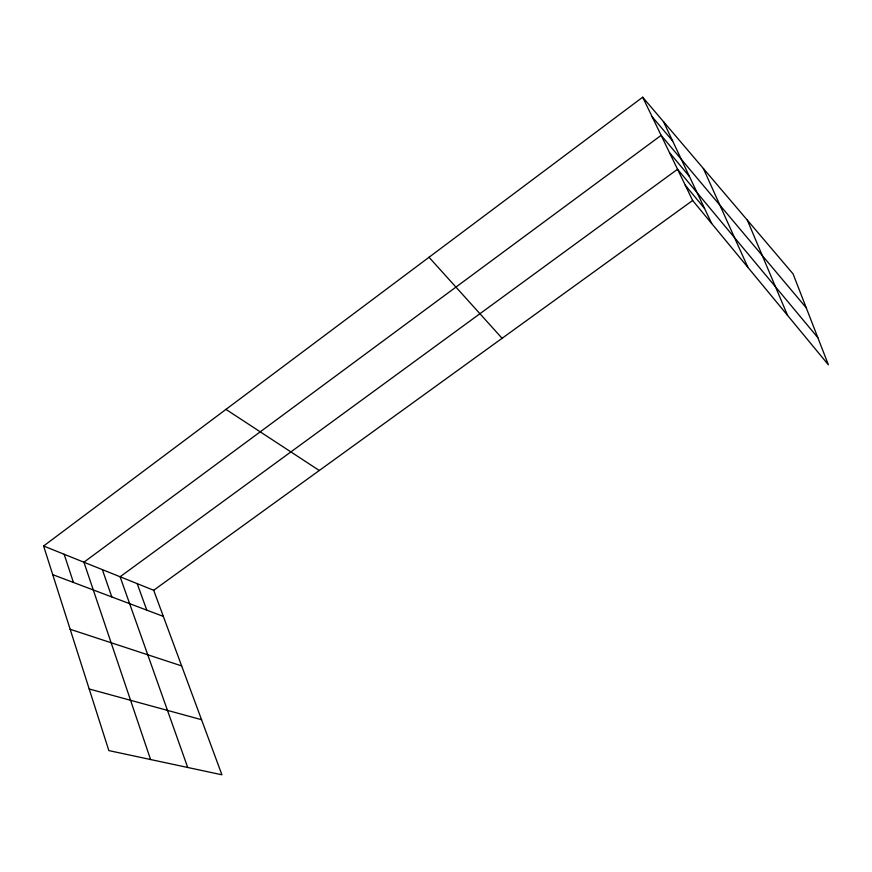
<?xml version="1.0" encoding="UTF-8"?>
<svg xmlns="http://www.w3.org/2000/svg" width="872" height="872" viewBox="0 0 872 872"><rect width="100%" height="100%" fill="white"/><g stroke="black" fill="none" stroke-linecap="round" stroke-linejoin="round"><path stroke-width="1.31" d="M43.6 546.003L153.679 590.268L221.913 774.794L108.847 750.596L43.6 546.003L642.675 97.206L793.062 273.863L828.4 364.834L692.651 200.484L642.675 97.206M153.679 590.268L692.651 200.484M89.195 688.989L201.541 719.694M70.152 629.279L181.649 665.914M52.734 574.659L163.337 616.384M225.957 409.393L319.294 470.499M429.013 257.262L502.098 338.292M652.114 116.717L672.606 140.926M806.24 307.794L661.139 135.356L83.919 562.211L150.573 759.534M669.511 152.676L689.392 176.417M817.827 337.638L677.544 169.266L120.096 576.763L187.709 767.48M685.25 185.191L704.565 208.473M663.483 121.644L711.683 223.526M703.377 168.514L747.947 267.432M747.326 220.147L787.558 315.392M137.198 583.641L146.801 610.149M102.351 569.623L111.812 596.949M64.168 554.276L73.433 582.463"/></g></svg>
